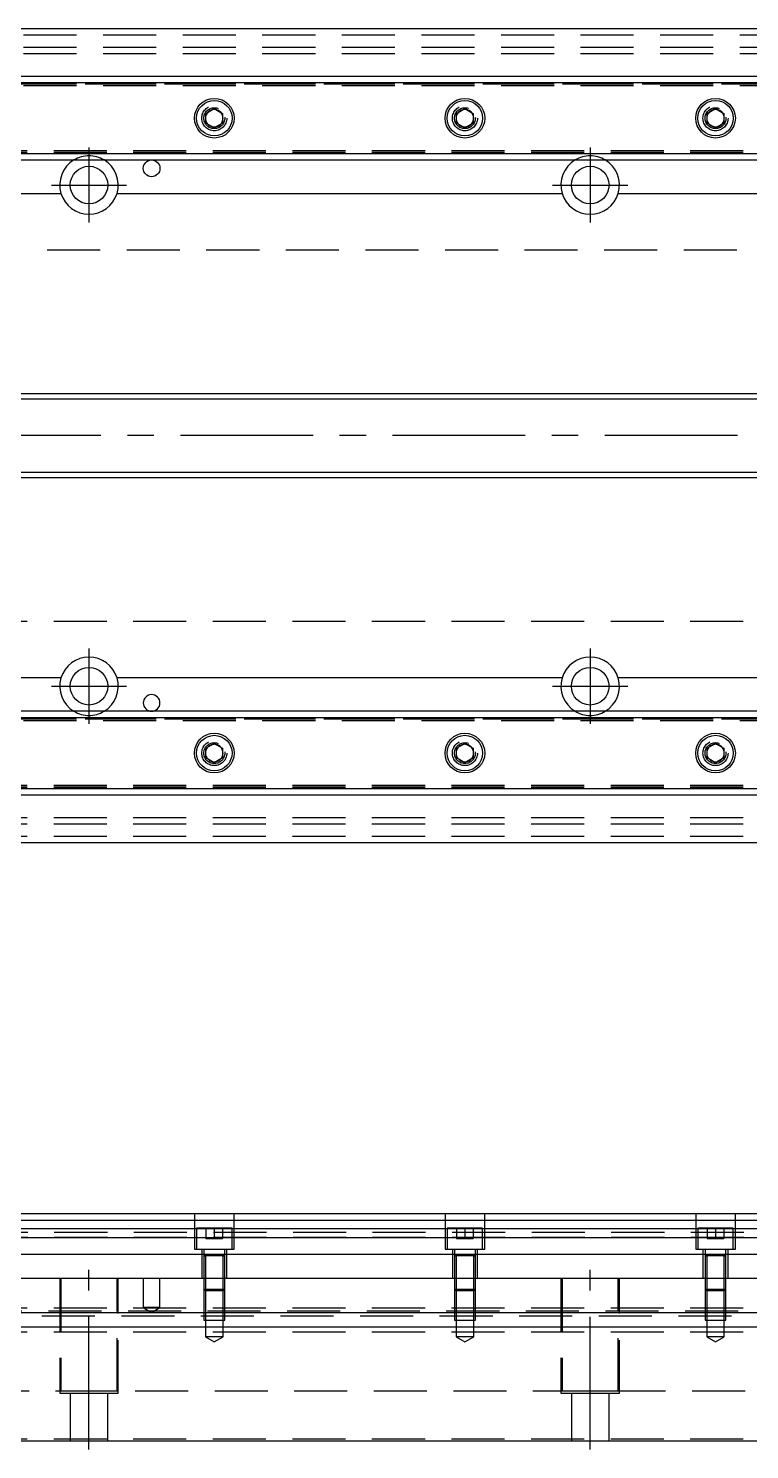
# Model space of a CAD drawing. Extents: x -20 to 1043, y -296 to 102.
# Drawn here: x 515.5 to 688.2, y -242.8 to 97.5 of the extents above; entities that cross this region are included whole.
import ezdxf

# ---------------------------------------------------------------- set-up
doc = ezdxf.new("R2010")
doc.units = 0
doc.linetypes.add('CENTER', pattern=[50.8, 31.75, -6.35, 6.35, -6.35])
doc.linetypes.add('DASHED', pattern=[19.05, 12.7, -6.35])
doc.layers.get('0').update_dxf_attribs({"linetype": 'CONTINUOUS'})
doc.layers.add('CENTER', color=1, linetype='CENTER')

msp = doc.modelspace()

# ---------------------------------------------------------------- linework, layer by layer
at = {"color": 3, "linetype": 'DASHED'}
for p, q in [((0, 96), (820, 96)), ((0, 93), (820, 93)), ((0, 91.5), (820, 91.5)), ((0, 84.2), (820, 84.2)), ((0, 83.8), (820, 83.8)), ((510, 84.204452), (820, 84.204452)), ((562.483582, 76.286038), (562.5, 76)), ((622.483582, 76.286038), (622.5, 76)), ((682.483582, 76.286038), (682.5, 76)), ((820, 68.2), (0, 68.2)), ((820, 67.8), (0, 67.8)), ((820, 67.795548), (510, 67.795548)), ((5.640312, 44.5), (820, 44.5)), ((820, -44.5), (5.640312, -44.5)), ((0, -67.8), (820, -67.8)), ((510, -67.795548), (820, -67.795548)), ((0, -68.2), (820, -68.2)), ((562.483582, -75.713962), (562.5, -76)), ((622.483582, -75.713962), (622.5, -76)), ((682.483582, -75.713962), (682.5, -76)), ((820, -83.8), (0, -83.8)), ((820, -84.2), (0, -84.2)), ((820, -84.204452), (510, -84.204452)), ((820, -91.5), (0, -91.5)), ((820, -93), (0, -93)), ((820, -96), (0, -96)), ((555.25, -186.26), (555.25, -194.76)), ((564.75, -194.76), (564.75, -186.26)), ((615.25, -186.26), (615.25, -194.76)), ((624.75, -194.76), (624.75, -186.26)), ((675.25, -186.26), (675.25, -194.76)), ((684.75, -194.76), (684.75, -186.26)), ((564.25, -189.76), (555.75, -189.76)), ((555.75, -189.76), (555.75, -194.76)), ((558, -189.76), (558, -192.26)), ((560, -189.76), (560, -192.26)), ((562, -189.76), (562, -192.26)), ((564.25, -194.76), (564.25, -189.76)), ((624.25, -189.76), (615.75, -189.76)), ((615.75, -189.76), (615.75, -194.76)), ((618, -189.76), (618, -192.26)), ((620, -189.76), (620, -192.26)), ((622, -189.76), (622, -192.26)), ((624.25, -194.76), (624.25, -189.76)), ((684.25, -189.76), (675.75, -189.76)), ((675.75, -189.76), (675.75, -194.76)), ((678, -189.76), (678, -192.26)), ((680, -189.76), (680, -192.26)), ((682, -189.76), (682, -192.26)), ((684.25, -194.76), (684.25, -189.76)), ((763, -192.01), (25, -192.01)), ((763, -190.76), (503.5, -190.76)), ((558, -192.26), (560, -192.26)), ((560, -192.26), (562, -192.26)), ((618, -192.26), (620, -192.26)), ((620, -192.26), (622, -192.26)), ((678, -192.26), (680, -192.26)), ((680, -192.26), (682, -192.26)), ((555.25, -194.76), (564.75, -194.76)), ((557, -194.76), (557, -201.76)), ((557.5, -194.76), (557.5, -196.36)), ((557.5, -196.355), (557.5, -196.36)), ((557.5, -196.36), (557.757448, -196.36)), ((557.757468, -196.36), (557.5, -196.36)), ((557.5, -196.36), (557.5, -196.365)), ((557.5, -196.36), (557.5, -201.75998)), ((562.242552, -196.36), (557.757468, -196.36)), ((557.9, -196.36), (557.9, -201.75998)), ((562.1, -201.75998), (562.1, -196.36)), ((562.5, -196.36), (562.242552, -196.36)), ((562.242602, -196.36), (562.5, -196.36)), ((562.5, -196.36), (562.5, -194.76)), ((562.5, -196.36), (562.5, -196.355)), ((562.5, -196.365), (562.5, -196.36)), ((562.5, -201.75998), (562.5, -196.36)), ((563, -201.76), (563, -194.76)), ((615.25, -194.76), (624.75, -194.76)), ((617, -194.76), (617, -201.76)), ((617.5, -194.76), (617.5, -196.36)), ((617.5, -196.355), (617.5, -196.36)), ((617.5, -196.36), (617.757448, -196.36)), ((617.757468, -196.36), (617.5, -196.36)), ((617.5, -196.36), (617.5, -196.365)), ((617.5, -196.36), (617.5, -201.75998)), ((622.242552, -196.36), (617.757468, -196.36)), ((617.9, -196.36), (617.9, -201.75998)), ((622.1, -201.75998), (622.1, -196.36)), ((622.5, -196.36), (622.242552, -196.36)), ((622.242602, -196.36), (622.5, -196.36)), ((622.5, -196.36), (622.5, -194.76)), ((622.5, -196.36), (622.5, -196.355)), ((622.5, -196.365), (622.5, -196.36)), ((622.5, -201.75998), (622.5, -196.36)), ((623, -201.76), (623, -194.76)), ((675.25, -194.76), (684.75, -194.76)), ((677, -194.76), (677, -201.76)), ((677.5, -194.76), (677.5, -196.36)), ((677.5, -196.355), (677.5, -196.36)), ((677.5, -196.36), (677.757448, -196.36)), ((677.757468, -196.36), (677.5, -196.36)), ((677.5, -196.36), (677.5, -196.365)), ((677.5, -196.36), (677.5, -201.75998)), ((682.242552, -196.36), (677.757468, -196.36)), ((677.9, -196.36), (677.9, -201.75998)), ((682.1, -201.75998), (682.1, -196.36)), ((682.5, -196.36), (682.242552, -196.36)), ((682.242602, -196.36), (682.5, -196.36)), ((682.5, -196.36), (682.5, -194.76)), ((682.5, -196.36), (682.5, -196.355)), ((682.5, -196.365), (682.5, -196.36)), ((682.5, -201.75998), (682.5, -196.36)), ((683, -201.76), (683, -194.76)), ((523, -201.76), (523, -229.26)), ((523.291796, -201.76), (523.291796, -228.76)), ((536.708204, -228.76), (536.708204, -201.76)), ((537, -229.26), (537, -201.76)), ((543, -201.76), (543, -208.76)), ((547, -208.76), (547, -201.76)), ((557.5, -201.76), (557.5, -204.36)), ((557.500006, -201.76), (557.500006, -204.360006)), ((557.9, -201.76), (557.9, -204.76)), ((562.1, -204.76), (562.1, -201.76)), ((562.499994, -204.360006), (562.499994, -201.76)), ((562.5, -204.36), (562.5, -201.76)), ((617.5, -201.76), (617.5, -204.36)), ((617.500006, -201.76), (617.500006, -204.360006)), ((617.9, -201.76), (617.9, -204.76)), ((622.1, -204.76), (622.1, -201.76)), ((622.499994, -204.360006), (622.499994, -201.76)), ((622.5, -204.36), (622.5, -201.76)), ((643, -201.76), (643, -229.26)), ((643.291796, -201.76), (643.291796, -228.76)), ((656.708204, -228.76), (656.708204, -201.76)), ((657, -229.26), (657, -201.76)), ((677.5, -201.76), (677.5, -204.36)), ((677.500006, -201.76), (677.500006, -204.360006)), ((677.9, -201.76), (677.9, -204.76)), ((682.1, -204.76), (682.1, -201.76)), ((682.499994, -204.360006), (682.499994, -201.76)), ((682.5, -204.36), (682.5, -201.76)), ((557.5, -204.36), (562.5, -204.36)), ((557.5, -204.36), (557.9, -204.76)), ((557.500006, -204.36002), (557.500006, -210.06)), ((562.1, -204.76), (557.9, -204.76)), ((557.9, -204.76002), (557.9, -211.76)), ((562.1, -204.76), (562.5, -204.36)), ((562.1, -211.76), (562.1, -204.76002)), ((562.499994, -210.06), (562.499994, -204.36002)), ((617.5, -204.36), (622.5, -204.36)), ((617.5, -204.36), (617.9, -204.76)), ((617.500006, -204.36002), (617.500006, -210.06)), ((622.1, -204.76), (617.9, -204.76)), ((617.9, -204.76002), (617.9, -211.76)), ((622.1, -204.76), (622.5, -204.36)), ((622.1, -211.76), (622.1, -204.76002)), ((622.499994, -210.06), (622.499994, -204.36002)), ((677.5, -204.36), (682.5, -204.36)), ((677.5, -204.36), (677.9, -204.76)), ((677.500006, -204.36002), (677.500006, -210.06)), ((682.1, -204.76), (677.9, -204.76)), ((677.9, -204.76002), (677.9, -211.76)), ((682.1, -204.76), (682.5, -204.36)), ((682.1, -211.76), (682.1, -204.76002)), ((682.499994, -210.06), (682.499994, -204.36002)), ((820, -208.91), (0, -208.91)), ((25, -209.51), (763, -209.51)), ((442.499994, -210.76), (763, -210.76)), ((547, -208.76), (543, -208.76)), ((543, -208.76), (545, -209.9147)), ((545, -209.9147), (547, -208.76)), ((557.500006, -210.06), (557.500006, -211.76)), ((557.500006, -210.76), (562.499994, -210.76)), ((562.499994, -211.76), (562.499994, -210.06)), ((617.500006, -210.06), (617.500006, -211.76)), ((617.500006, -210.76), (622.499994, -210.76)), ((622.499994, -211.76), (622.499994, -210.06)), ((677.500006, -210.06), (677.500006, -211.76)), ((677.500006, -210.76), (682.499994, -210.76)), ((682.499994, -211.76), (682.499994, -210.06)), ((557.500006, -211.76), (562.499994, -211.76)), ((557.9, -211.76), (557.9, -215.76)), ((562.1, -215.76), (562.1, -211.76)), ((617.500006, -211.76), (622.499994, -211.76)), ((617.9, -211.76), (617.9, -215.76)), ((622.1, -215.76), (622.1, -211.76)), ((677.500006, -211.76), (682.499994, -211.76)), ((677.9, -211.76), (677.9, -215.76)), ((682.1, -215.76), (682.1, -211.76)), ((820, -214.61), (0, -214.61)), ((562.1, -215.76), (557.9, -215.76)), ((557.9, -215.76), (560, -216.972436)), ((560, -216.972436), (562.1, -215.76)), ((622.1, -215.76), (617.9, -215.76)), ((617.9, -215.76), (620, -216.972436)), ((620, -216.972436), (622.1, -215.76)), ((682.1, -215.76), (677.9, -215.76)), ((677.9, -215.76), (680, -216.972436)), ((680, -216.972436), (682.1, -215.76)), ((763.291796, -228.76), (0, -228.76)), ((523, -229.26), (530, -229.26)), ((536.708204, -228.76), (523.291796, -228.76)), ((525.5, -229.26), (525.5, -240.76)), ((530, -229.26), (537, -229.26)), ((534.5, -240.76), (534.5, -229.26)), ((643, -229.26), (650, -229.26)), ((656.708204, -228.76), (643.291796, -228.76)), ((645.5, -229.26), (645.5, -240.76)), ((650, -229.26), (657, -229.26)), ((654.5, -240.76), (654.5, -229.26)), ((820, -240.26), (6.499992, -240.26))]:
    msp.add_line(p, q, dxfattribs=at)
at = {"color": 7, "linetype": 'CONTINUOUS'}
for p, q in [((510, 97.5), (820, 97.5)), ((820, 86), (510, 86)), ((820, 84.460392), (510, 84.460392)), ((558, 77.1547), (560, 78.309402)), ((560, 78.309402), (562, 77.1547)), ((618, 77.1547), (620, 78.309402)), ((620, 78.309402), (622, 77.1547)), ((678, 77.1547), (680, 78.309402)), ((680, 78.309402), (682, 77.1547)), ((558, 74.8453), (558, 77.1547)), ((562, 77.1547), (562, 74.8453)), ((618, 74.8453), (618, 77.1547)), ((622, 77.1547), (622, 74.8453)), ((678, 74.8453), (678, 77.1547)), ((682, 77.1547), (682, 74.8453)), ((560, 73.690598), (558, 74.8453)), ((562, 74.8453), (560, 73.690598)), ((620, 73.690598), (618, 74.8453)), ((622, 74.8453), (620, 73.690598)), ((680, 73.690598), (678, 74.8453)), ((682, 74.8453), (680, 73.690598)), ((510, 67.539608), (820, 67.539608)), ((510, 66), (820, 66)), ((510, 58), (523.291796, 58)), ((536.708204, 58), (643.291796, 58)), ((656.708204, 58), (763.291796, 58)), ((763, 10), (510, 10)), ((510, -10), (763, -10)), ((523.291796, -58), (510, -58)), ((643.291796, -58), (536.708204, -58)), ((763.291796, -58), (656.708204, -58)), ((820, -66), (510, -66)), ((820, -67.539608), (510, -67.539608)), ((558, -74.8453), (560, -73.690598)), ((558, -77.1547), (558, -74.8453)), ((560, -73.690598), (562, -74.8453)), ((562, -74.8453), (562, -77.1547)), ((618, -74.8453), (620, -73.690598)), ((618, -77.1547), (618, -74.8453)), ((620, -73.690598), (622, -74.8453)), ((622, -74.8453), (622, -77.1547)), ((678, -74.8453), (680, -73.690598)), ((678, -77.1547), (678, -74.8453)), ((680, -73.690598), (682, -74.8453)), ((682, -74.8453), (682, -77.1547)), ((560, -78.309402), (558, -77.1547)), ((562, -77.1547), (560, -78.309402)), ((620, -78.309402), (618, -77.1547)), ((622, -77.1547), (620, -78.309402)), ((680, -78.309402), (678, -77.1547)), ((682, -77.1547), (680, -78.309402)), ((510, -84.460392), (820, -84.460392)), ((510, -86), (820, -86)), ((820, -97.5), (510, -97.5)), ((503.5, -186.26), (820, -186.26)), ((503.5, -187.799608), (820, -187.799608)), ((820, -189.88154), (503.5, -189.88154)), ((820, -192.096666), (503.5, -192.096666)), ((503.5, -195.941934), (820, -195.941934)), ((820, -201.76), (0, -201.76)), ((820, -210.06), (0, -210.06)), ((820, -213.46), (0, -213.46)), ((820, -240.76), (0, -240.76))]:
    msp.add_line(p, q, dxfattribs=at)
at = {"color": 3, "linetype": 'CONTINUOUS'}
for p, q in [((763, 8.75), (510, 8.75)), ((510, -8.75), (763, -8.75))]:
    msp.add_line(p, q, dxfattribs=at)
at = {"color": 7, "linetype": 'CONTINUOUS'}
for centre, radius in [((560, 76), 4.75), ((560, 76), 4.25), ((620, 76), 4.75), ((620, 76), 4.25), ((680, 76), 4.75), ((680, 76), 4.25), ((545, 64), 2), ((530, 60), 4.5), ((650, 60), 4.5), ((530, -60), 4.5), ((650, -60), 4.5), ((560, -76), 4.75), ((620, -76), 4.75), ((680, -76), 4.75), ((560, -76), 4.25), ((620, -76), 4.25), ((680, -76), 4.25)]:
    msp.add_circle(centre, radius, dxfattribs=at)
at = {"color": 3, "linetype": 'DASHED'}
for centre, radius in [((560, 76), 3), ((560, 76), 2.5), ((620, 76), 3), ((620, 76), 2.5), ((680, 76), 3), ((680, 76), 2.5), ((560, -76), 3), ((560, -76), 2.5), ((620, -76), 3), ((620, -76), 2.5), ((680, -76), 3), ((680, -76), 2.5)]:
    msp.add_circle(centre, radius, dxfattribs=at)
at = {"color": 7, "linetype": 'CONTINUOUS'}
for centre, radius, start, end in [((560, 76), 2.1, 162.24721, 180), ((560, 76), 2.1, 180, 197.75279), ((560, 76), 2.1, 137.75279, 162.24721), ((560, 76), 2.1, 197.75279, 222.24721), ((560, 76), 2.1, 102.24721, 137.75279), ((560, 76), 2.1, 77.75279, 102.24721), ((560, 76), 2.1, 42.24721, 77.75279), ((560, 76), 2.1, 17.75279, 42.24721), ((560, 76), 2.1, 317.75279, 342.24721), ((560, 76), 2.1, 342.24721, 17.75279), ((620, 76), 2.1, 162.24721, 180), ((620, 76), 2.1, 180, 197.75279), ((620, 76), 2.1, 137.75279, 162.24721), ((620, 76), 2.1, 197.75279, 222.24721), ((620, 76), 2.1, 102.24721, 137.75279), ((620, 76), 2.1, 77.75279, 102.24721), ((620, 76), 2.1, 42.24721, 77.75279), ((620, 76), 2.1, 17.75279, 42.24721), ((620, 76), 2.1, 317.75279, 342.24721), ((620, 76), 2.1, 342.24721, 17.75279), ((680, 76), 2.1, 162.24721, 180), ((680, 76), 2.1, 180, 197.75279), ((680, 76), 2.1, 137.75279, 162.24721), ((680, 76), 2.1, 197.75279, 222.24721), ((680, 76), 2.1, 102.24721, 137.75279), ((680, 76), 2.1, 77.75279, 102.24721), ((680, 76), 2.1, 42.24721, 77.75279), ((680, 76), 2.1, 17.75279, 42.24721), ((680, 76), 2.1, 317.75279, 342.24721), ((680, 76), 2.1, 342.24721, 17.75279), ((560, 76), 2.1, 222.24721, 257.75279), ((560, 76), 2.1, 257.75279, 282.24721), ((560, 76), 2.1, 282.24721, 317.75279), ((620, 76), 2.1, 222.24721, 257.75279), ((620, 76), 2.1, 257.75279, 282.24721), ((620, 76), 2.1, 282.24721, 317.75279), ((680, 76), 2.1, 222.24721, 257.75279), ((680, 76), 2.1, 257.75279, 282.24721), ((680, 76), 2.1, 282.24721, 317.75279), ((530, 60), 7, 121.002719, 196.60155), ((530, 60), 7, 343.39845, 58.997281), ((650, 60), 7, 121.002719, 196.60155), ((650, 60), 7, 343.39845, 58.997281), ((530, 60), 7, 196.60155, 343.39845), ((650, 60), 7, 196.60155, 343.39845), ((530, -60), 7, 16.60155, 163.39845), ((650, -60), 7, 16.60155, 163.39845), ((530, -60), 7, 163.39845, 238.997281), ((530, -60), 7, 301.002719, 16.60155), ((650, -60), 7, 163.39845, 238.997281), ((650, -60), 7, 301.002719, 16.60155), ((545, -64), 2, 90, 270), ((545, -64), 2, 270, 90), ((560, -76), 2.1, 137.75279, 162.24721), ((560, -76), 2.1, 102.24721, 137.75279), ((560, -76), 2.1, 77.75279, 102.24721), ((560, -76), 2.1, 42.24721, 77.75279), ((560, -76), 2.1, 17.75279, 42.24721), ((620, -76), 2.1, 137.75279, 162.24721), ((620, -76), 2.1, 102.24721, 137.75279), ((620, -76), 2.1, 77.75279, 102.24721), ((620, -76), 2.1, 42.24721, 77.75279), ((620, -76), 2.1, 17.75279, 42.24721), ((680, -76), 2.1, 137.75279, 162.24721), ((680, -76), 2.1, 102.24721, 137.75279), ((680, -76), 2.1, 77.75279, 102.24721), ((680, -76), 2.1, 42.24721, 77.75279), ((680, -76), 2.1, 17.75279, 42.24721), ((560, -76), 2.1, 162.24721, 180), ((560, -76), 2.1, 180, 197.75279), ((560, -76), 2.1, 197.75279, 222.24721), ((560, -76), 2.1, 222.24721, 257.75279), ((560, -76), 2.1, 257.75279, 282.24721), ((560, -76), 2.1, 282.24721, 317.75279), ((560, -76), 2.1, 317.75279, 342.24721), ((560, -76), 2.1, 342.24721, 17.75279), ((620, -76), 2.1, 162.24721, 180), ((620, -76), 2.1, 180, 197.75279), ((620, -76), 2.1, 197.75279, 222.24721), ((620, -76), 2.1, 222.24721, 257.75279), ((620, -76), 2.1, 257.75279, 282.24721), ((620, -76), 2.1, 282.24721, 317.75279), ((620, -76), 2.1, 317.75279, 342.24721), ((620, -76), 2.1, 342.24721, 17.75279), ((680, -76), 2.1, 162.24721, 180), ((680, -76), 2.1, 180, 197.75279), ((680, -76), 2.1, 197.75279, 222.24721), ((680, -76), 2.1, 222.24721, 257.75279), ((680, -76), 2.1, 257.75279, 282.24721), ((680, -76), 2.1, 282.24721, 317.75279), ((680, -76), 2.1, 317.75279, 342.24721), ((680, -76), 2.1, 342.24721, 17.75279)]:
    msp.add_arc(centre, radius, start, end, dxfattribs=at)
at = {"color": 3, "linetype": 'DASHED'}
for centre, start, end in [((530, 60), 58.997281, 121.002719), ((650, 60), 58.997281, 121.002719), ((530, -60), 238.997281, 301.002719), ((650, -60), 238.997281, 301.002719)]:
    msp.add_arc(centre, 7, start, end, dxfattribs=at)
at = {"layer": 'CENTER', "color": 1, "linetype": 'CENTER'}
for p, q in [((530, 69), (530, 51)), ((650, 69), (650, 51)), ((521, 60), (539, 60)), ((641, 60), (659, 60)), ((888.445, 0), (-20, 0)), ((530, -51), (530, -69)), ((650, -51), (650, -69)), ((521, -60), (539, -60)), ((641, -60), (659, -60)), ((530, -242.76), (530, -199.76)), ((650, -242.76), (650, -199.76))]:
    msp.add_line(p, q, dxfattribs=at)

doc.saveas('drawing.dxf')
